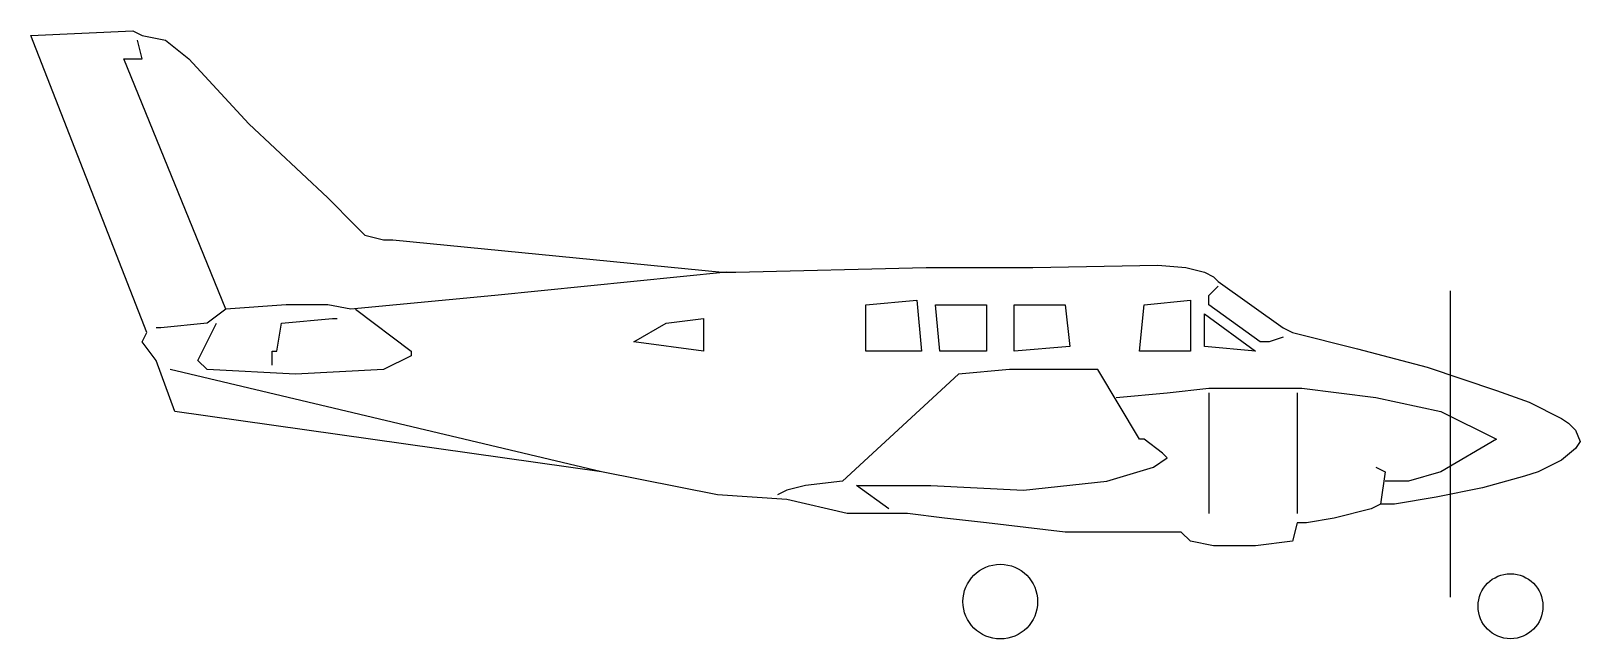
# Model space of a CAD drawing. Header units: millimetres. Extents: x -2374.8 to -2357.7, y 1621.9 to 1628.6.
import ezdxf

# ---------------------------------------------------------------- set-up
doc = ezdxf.new("R2010")
doc.units = ezdxf.units.MM
doc.header["$LTSCALE"] = 10
doc.layers.add('Aeronaves', color=2, linetype='Continuous')

msp = doc.modelspace()

# ---------------------------------------------------------------- linework, layer by layer
at = {"layer": 'Aeronaves'}
for p, q in [((-2374.815, 1628.534), (-2373.687, 1628.586)), ((-2373.533, 1625.252), (-2374.815, 1628.534)), ((-2373.687, 1628.586), (-2373.584, 1628.534)), ((-2373.584, 1628.534), (-2373.328, 1628.483)), ((-2373.584, 1628.278), (-2373.636, 1628.483)), ((-2373.328, 1628.483), (-2373.071, 1628.278)), ((-2372.661, 1625.509), (-2373.789, 1628.278)), ((-2373.789, 1628.278), (-2373.584, 1628.278)), ((-2373.071, 1628.278), (-2372.405, 1627.56)), ((-2372.405, 1627.56), (-2371.533, 1626.74)), ((-2371.533, 1626.74), (-2371.225, 1626.432)), ((-2371.225, 1626.432), (-2371.123, 1626.329)), ((-2371.123, 1626.329), (-2370.918, 1626.278)), ((-2370.918, 1626.278), (-2370.815, 1626.278)), ((-2370.815, 1626.278), (-2367.174, 1625.919)), ((-2367.02, 1625.919), (-2364.918, 1625.97)), ((-2364.918, 1625.97), (-2363.738, 1625.97)), ((-2363.738, 1625.97), (-2362.354, 1625.996)), ((-2362.354, 1625.996), (-2362.046, 1625.97)), ((-2362.046, 1625.97), (-2361.841, 1625.919)), ((-2367.123, 1625.919), (-2369.687, 1625.663)), ((-2367.174, 1625.919), (-2367.02, 1625.919)), ((-2361.841, 1625.919), (-2361.738, 1625.868)), ((-2361.738, 1625.868), (-2361.687, 1625.817)), ((-2361.687, 1625.817), (-2360.969, 1625.304)), ((-2369.687, 1625.663), (-2371.277, 1625.509)), ((-2361.79, 1625.663), (-2361.687, 1625.765)), ((-2361.79, 1625.56), (-2361.79, 1625.663)), ((-2359.123, 1625.714), (-2359.123, 1622.329)), ((-2372.661, 1625.509), (-2372.866, 1625.355)), ((-2371.995, 1625.56), (-2372.661, 1625.509)), ((-2371.533, 1625.56), (-2371.995, 1625.56)), ((-2371.277, 1625.509), (-2371.533, 1625.56)), ((-2371.225, 1625.509), (-2370.61, 1625.047)), ((-2365.584, 1625.56), (-2365.02, 1625.611)), ((-2365.584, 1625.047), (-2365.584, 1625.56)), ((-2365.02, 1625.611), (-2364.969, 1625.047)), ((-2364.764, 1625.047), (-2364.815, 1625.56)), ((-2364.815, 1625.56), (-2364.251, 1625.56)), ((-2364.251, 1625.56), (-2364.251, 1625.047)), ((-2363.943, 1625.047), (-2363.943, 1625.56)), ((-2363.943, 1625.56), (-2363.379, 1625.56)), ((-2363.379, 1625.56), (-2363.328, 1625.099)), ((-2362.559, 1625.047), (-2362.508, 1625.56)), ((-2362.508, 1625.56), (-2361.995, 1625.611)), ((-2361.995, 1625.611), (-2361.995, 1625.047)), ((-2361.841, 1625.458), (-2361.277, 1625.047)), ((-2361.841, 1625.099), (-2361.841, 1625.458)), ((-2361.225, 1625.15), (-2361.79, 1625.56)), ((-2373.379, 1625.304), (-2373.43, 1625.304)), ((-2372.866, 1625.355), (-2373.379, 1625.304)), ((-2372.969, 1624.945), (-2372.764, 1625.355)), ((-2372.097, 1625.047), (-2372.046, 1625.355)), ((-2372.046, 1625.355), (-2371.482, 1625.406)), ((-2371.482, 1625.406), (-2371.43, 1625.406)), ((-2368.148, 1625.15), (-2367.79, 1625.355)), ((-2367.79, 1625.355), (-2367.379, 1625.406)), ((-2367.379, 1625.406), (-2367.379, 1625.047)), ((-2360.969, 1625.304), (-2360.867, 1625.252)), ((-2373.584, 1625.15), (-2373.533, 1625.252)), ((-2373.43, 1624.945), (-2373.584, 1625.15)), ((-2367.379, 1625.047), (-2368.148, 1625.15)), ((-2361.123, 1625.15), (-2361.225, 1625.15)), ((-2360.969, 1625.201), (-2361.123, 1625.15)), ((-2360.867, 1625.252), (-2360.149, 1625.073)), ((-2373.225, 1624.381), (-2373.43, 1624.945)), ((-2372.866, 1624.842), (-2372.969, 1624.945)), ((-2372.148, 1624.893), (-2372.148, 1625.047)), ((-2372.148, 1625.047), (-2372.097, 1625.047)), ((-2370.61, 1624.996), (-2370.918, 1624.842)), ((-2370.61, 1625.047), (-2370.61, 1624.996)), ((-2364.969, 1625.047), (-2365.584, 1625.047)), ((-2364.251, 1625.047), (-2364.764, 1625.047)), ((-2363.328, 1625.099), (-2363.943, 1625.047)), ((-2361.995, 1625.047), (-2362.559, 1625.047)), ((-2361.277, 1625.047), (-2361.841, 1625.099)), ((-2360.149, 1625.073), (-2359.379, 1624.868)), ((-2368.507, 1623.714), (-2373.277, 1624.842)), ((-2371.892, 1624.791), (-2372.866, 1624.842)), ((-2370.918, 1624.842), (-2371.892, 1624.791)), ((-2364.559, 1624.791), (-2365.841, 1623.611)), ((-2363.995, 1624.842), (-2364.559, 1624.791)), ((-2363.328, 1624.842), (-2363.995, 1624.842)), ((-2363.02, 1624.842), (-2363.328, 1624.842)), ((-2362.559, 1624.073), (-2363.02, 1624.842)), ((-2359.379, 1624.868), (-2358.61, 1624.611)), ((-2362.251, 1624.586), (-2361.79, 1624.637)), ((-2361.79, 1624.637), (-2361.328, 1624.637)), ((-2361.328, 1624.637), (-2360.764, 1624.637)), ((-2360.764, 1624.637), (-2359.943, 1624.534)), ((-2358.61, 1624.611), (-2358.251, 1624.483)), ((-2362.815, 1624.534), (-2362.251, 1624.586)), ((-2361.79, 1624.586), (-2361.79, 1623.252)), ((-2360.815, 1624.586), (-2360.815, 1623.252)), ((-2359.943, 1624.534), (-2359.226, 1624.381)), ((-2358.251, 1624.483), (-2357.892, 1624.304)), ((-2368.507, 1623.714), (-2373.225, 1624.381)), ((-2359.226, 1624.381), (-2358.61, 1624.073)), ((-2357.892, 1624.304), (-2357.815, 1624.252)), ((-2357.815, 1624.252), (-2357.738, 1624.175)), ((-2357.738, 1624.175), (-2357.687, 1624.047)), ((-2362.508, 1624.073), (-2362.559, 1624.073)), ((-2362.302, 1623.919), (-2362.508, 1624.073)), ((-2362.251, 1623.868), (-2362.302, 1623.919)), ((-2358.61, 1624.073), (-2359.226, 1623.714)), ((-2357.738, 1623.97), (-2357.892, 1623.842)), ((-2357.687, 1624.047), (-2357.738, 1623.97)), ((-2362.918, 1623.611), (-2362.405, 1623.765)), ((-2362.405, 1623.765), (-2362.251, 1623.868)), ((-2359.943, 1623.765), (-2359.841, 1623.714)), ((-2357.892, 1623.842), (-2358.149, 1623.714)), ((-2367.225, 1623.458), (-2368.507, 1623.714)), ((-2366.251, 1623.56), (-2366.456, 1623.509)), ((-2365.841, 1623.611), (-2366.251, 1623.56)), ((-2365.328, 1623.304), (-2365.687, 1623.56)), ((-2365.687, 1623.56), (-2364.866, 1623.56)), ((-2364.866, 1623.56), (-2363.841, 1623.509)), ((-2363.841, 1623.509), (-2362.918, 1623.611)), ((-2359.841, 1623.714), (-2359.892, 1623.355)), ((-2359.584, 1623.611), (-2359.841, 1623.611)), ((-2359.226, 1623.714), (-2359.584, 1623.611)), ((-2358.302, 1623.663), (-2358.764, 1623.534)), ((-2358.149, 1623.714), (-2358.302, 1623.663)), ((-2366.456, 1623.406), (-2367.225, 1623.458)), ((-2366.456, 1623.509), (-2366.559, 1623.458)), ((-2365.79, 1623.252), (-2366.456, 1623.406)), ((-2359.277, 1623.432), (-2359.738, 1623.355)), ((-2358.764, 1623.534), (-2359.277, 1623.432)), ((-2365.123, 1623.252), (-2365.79, 1623.252)), ((-2364.713, 1623.201), (-2365.123, 1623.252)), ((-2359.995, 1623.304), (-2360.405, 1623.201)), ((-2359.892, 1623.355), (-2359.995, 1623.304)), ((-2359.738, 1623.355), (-2359.892, 1623.355)), ((-2364.251, 1623.15), (-2364.713, 1623.201)), ((-2363.379, 1623.047), (-2364.251, 1623.15)), ((-2362.559, 1623.047), (-2363.379, 1623.047)), ((-2362.097, 1623.047), (-2362.559, 1623.047)), ((-2361.995, 1622.945), (-2362.097, 1623.047)), ((-2360.815, 1623.15), (-2360.867, 1622.945)), ((-2360.713, 1623.15), (-2360.815, 1623.15)), ((-2360.405, 1623.201), (-2360.713, 1623.15)), ((-2361.738, 1622.893), (-2361.995, 1622.945)), ((-2361.277, 1622.893), (-2361.738, 1622.893)), ((-2360.867, 1622.945), (-2361.277, 1622.893))]:
    msp.add_line(p, q, dxfattribs=at)
for centre, radius in [((-2364.097, 1622.278), 0.413), ((-2358.456, 1622.227), 0.359)]:
    msp.add_circle(centre, radius, dxfattribs=at)

doc.saveas('drawing.dxf')
